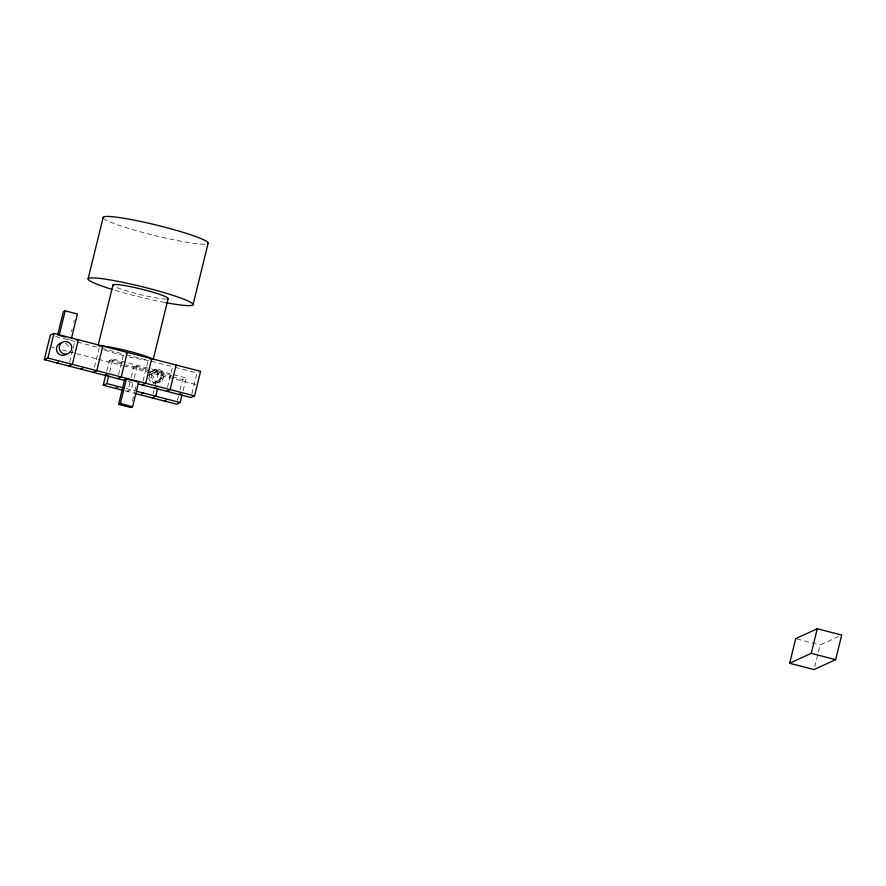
<?xml version="1.0" encoding="UTF-8"?>
<svg xmlns="http://www.w3.org/2000/svg" width="886" height="886" viewBox="0 0 886 886"><rect width="100%" height="100%" fill="white"/><g stroke="black" fill="none" stroke-linecap="round" stroke-linejoin="round"><path stroke-width="0.66" stroke-dasharray="4.43 3.32" d="M71.478 331.663L72.109 329.071M73.704 322.604L74.335 320.012M69.695 362.119L72.873 349.173M73.195 347.888L74.778 341.42L78.378 339.759M94.459 367.136L99.221 347.733A28.441 2.78 13.8 0 0 101.237 348.696M106.73 371.012L109.277 360.657L112.876 359.007L172.05 374.291M109.698 371.943L112.876 359.007M118.58 374.745L123.663 354.046L127.263 352.395M129.91 382.497L127.684 391.557L131.283 389.906L132.867 383.439M131.183 377.325L133.72 366.97L137.319 365.32L134.14 378.256M132.413 401.059L134.639 392.011M134.96 390.715L136.222 385.543M143.023 381.058L148.117 360.358L151.705 358.708M153.079 393.993L154.031 390.106M155.305 384.934L158.162 373.294L161.761 371.633L158.583 384.568M167.476 387.381L172.56 366.682L150.686 361.023M177.521 400.306L178.474 396.419M180.068 389.951L182.605 379.607L186.204 377.945L183.025 390.892M191.919 393.694L197.002 372.995L200.601 371.334M814.71 666.97L820.115 644.975L839.297 636.159M148.793 375.343L159.214 369.484L163.821 377.203L156.202 381.777L153.389 383.062L148.793 375.343L159.214 369.484M153.389 383.062L163.821 377.203M152.038 371.234L155.26 369.761M157.354 382.785L160.576 381.301M67.126 338.795L69.573 339.427M55.486 336.425L74.778 341.42M77.359 342.085L97.936 347.401M101.801 348.397L123.663 354.046M126.244 354.71L148.117 360.358M175.129 367.347L197.002 372.995M173.346 374.623L186.204 377.945M111.071 359.827L123.298 362.994M135.525 366.151L147.74 369.307M159.967 372.463L172.183 375.62M109.277 360.657L171.031 376.616M172.316 376.949L182.605 379.607M51.787 347.257L54.456 347.943M62.452 350.014L67.779 351.388M69.119 351.731L97.117 358.963M98.446 359.306L122.445 365.508M123.785 365.852L195.784 384.458M127.927 381.29L133.066 382.619M126.133 388.577L135.137 390.903M125.114 390.892L134.118 393.218M796.957 638.994L820.115 644.975M156.412 370.769L161.019 378.499M151.595 374.047L156.202 381.777M148.704 360.414A28.441 2.78 13.8 0 1 129.168 356.947M123.83 355.674A28.441 2.78 13.8 0 1 104.238 349.881M166.369 299.058A28.441 2.78 13.8 0 1 141.162 294.761A28.441 2.78 13.8 0 1 115.202 286.732M204.744 244.182A54.079 5.283 13.8 0 1 152.06 234.856A54.079 5.283 13.8 0 1 104.47 219.097M164.696 302.458A54.079 5.283 13.8 0 1 114.471 290.143M65.52 343.403A6.357 6.28 65.3 0 1 69.008 349.771M149.468 373.67A6.357 6.28 65.3 0 1 159.58 372.718A6.357 6.28 65.3 0 1 157.498 382.719A6.357 6.28 65.3 0 1 148.649 377.591M151.462 374.789A6.357 6.28 65.3 0 0 160.167 381.489A6.357 6.28 65.3 0 0 161.507 370.603A6.357 6.28 65.3 0 0 151.462 374.789"/><path stroke-width="1.33" d="M125.347 380.626L44.3 359.683L50.336 335.096L53.935 333.446L200.601 371.334L194.555 395.92L190.966 397.57L138.216 383.948M44.3 359.683L47.899 358.033L53.935 333.446M57.668 334.974L63.382 311.684L65.187 310.853L77.403 314.009L71.367 338.596M59.152 335.44L65.187 310.853M88.124 278.691L103.219 217.236M78.378 339.759L72.342 364.345L68.743 365.996M98.224 345.008L112.987 284.893M102.82 346.083L96.784 370.658L93.185 372.308M122.534 390.228L103.241 385.244L105.777 374.889M103.241 385.244L106.841 383.583L108.745 375.819M127.263 352.395L121.227 376.971L117.628 378.632M118.602 404.37L124.638 379.795L126.443 378.964L138.659 382.121L132.623 406.707L130.829 407.538L118.602 404.37L120.396 403.551L132.623 406.707M120.396 403.551L126.443 378.964M151.705 358.708L145.669 383.295L142.07 384.945M153.367 358.752L168.141 298.637M157.63 388.456L155.726 396.219L152.126 397.869M176.148 365.021L170.112 389.607L166.513 391.258M193.004 304.839L208.099 243.384M135.403 393.55L176.569 404.182L180.168 402.532L182.073 394.768M789.636 663.249L795.672 638.662L817.257 628.75L841.7 635.063L835.664 659.638L814.079 669.561L789.636 663.249L811.222 653.325L835.664 659.638M811.222 653.325L817.257 628.75M56.527 362.839L58.321 362.009M80.969 369.152L82.763 368.332M105.412 375.465L107.206 374.645M115.457 388.4L117.262 387.57M141.705 393.882L143.499 393.063M154.297 388.101L156.091 387.271M164.353 401.026L166.147 400.206M178.739 394.414L180.534 393.594M60.37 335.75L65.254 337.023M47.899 358.033L194.555 395.92M106.841 383.583L123.564 387.913M136.422 391.235L180.168 402.532M98.778 345.994A28.441 2.78 13.8 0 1 125.934 350.479A28.441 2.78 13.8 0 1 152.381 359.118M113.652 285.868A28.441 2.78 13.8 0 1 141.029 289.024A28.441 2.78 13.8 0 1 167.244 298.992M103.596 218.377A54.079 5.283 13.8 0 1 156.313 225.044A54.079 5.283 13.8 0 1 207.523 243.783M112.157 289.423A54.079 5.283 13.8 0 1 101.68 278.658A54.079 5.283 13.8 0 1 181.84 298.438A54.079 5.283 13.8 0 1 165.771 302.658M65.996 354.544A6.357 6.28 65.3 0 1 56.859 351.288A6.357 6.28 65.3 0 1 61.577 342.827M59.307 346.947A6.357 6.28 65.3 0 0 68 353.658A6.357 6.28 65.3 0 0 69.341 342.76A6.357 6.28 65.3 0 0 59.307 346.947"/></g></svg>
